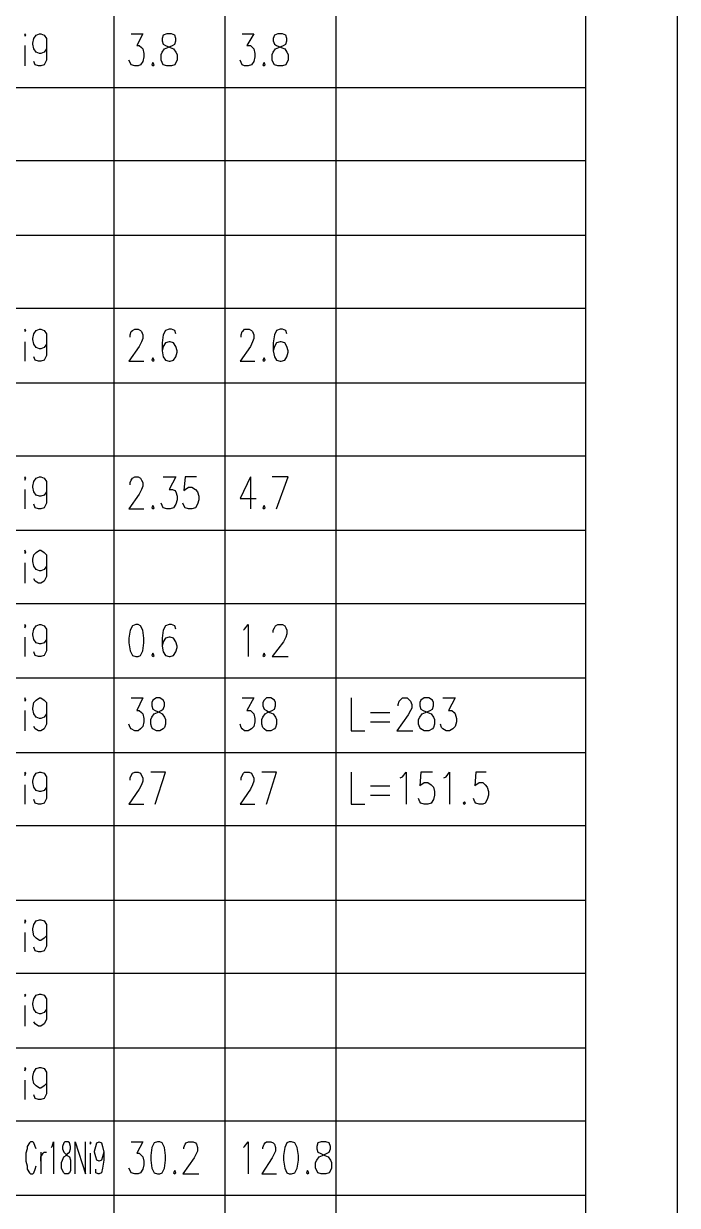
# Model space of a CAD drawing. Extents: x 0.3 to 16.2, y 0.3 to 22.9.
# Drawn here: x 14.347 to 16.25, y 3.805 to 7.247 of the extents above; entities that cross this region are included whole.
import ezdxf

# ---------------------------------------------------------------- set-up
doc = ezdxf.new("R2010")
doc.units = 0
doc.header["$MEASUREMENT"] = 0
doc.linetypes.add('AUSGEZOGEN', pattern=[0])
doc.layers.get('0').update_dxf_attribs({"linetype": 'AUSGEZOGEN'})

msp = doc.modelspace()

# ---------------------------------------------------------------- linework, layer by layer
for points in [[(0.28, 0.2867), (16.25, 0.2867), (16.25, 0.2867), (16.25, 22.8967), (16.25, 22.8967), (0.28, 22.8967), (0.28, 22.8967), (0.28, 0.2867), (0.28, 0.2867)], [(0.95, 0.5533), (15.9833, 0.5533), (15.9833, 0.5533), (15.9833, 22.63), (15.9833, 22.63), (0.95, 22.63), (0.95, 22.63), (0.95, 0.5533), (0.95, 0.5533)], [(14.61, 7.06), (14.61, 7.2767)], [(14.9333, 7.06), (14.9333, 7.2767)], [(15.2567, 7.06), (15.2567, 7.2767)], [(15.9833, 7.06), (15.9833, 7.2767)], [(14.35, 7.2133), (14.35, 7.21), (14.35, 7.21), (14.3533, 7.2133), (14.3533, 7.2133), (14.35, 7.2167), (14.35, 7.2167), (14.35, 7.2133), (14.35, 7.2133)], [(14.4133, 7.1867), (14.4133, 7.1733), (14.4133, 7.1733), (14.4067, 7.1633), (14.4067, 7.1633), (14.3967, 7.16), (14.3967, 7.16), (14.3933, 7.16), (14.3933, 7.16), (14.3833, 7.1633), (14.3833, 7.1633), (14.3767, 7.1733), (14.3767, 7.1733), (14.3733, 7.1867), (14.3733, 7.1867), (14.3733, 7.19), (14.3733, 7.19), (14.3767, 7.2033), (14.3767, 7.2033), (14.3833, 7.2133), (14.3833, 7.2133), (14.3933, 7.2167), (14.3933, 7.2167), (14.3967, 7.2167), (14.3967, 7.2167), (14.4067, 7.2133), (14.4067, 7.2133), (14.4133, 7.2033), (14.4133, 7.2033), (14.4133, 7.14), (14.4133, 7.14), (14.4067, 7.1267), (14.4067, 7.1267), (14.3967, 7.1233), (14.3967, 7.1233), (14.39, 7.1233), (14.39, 7.1233), (14.38, 7.1267), (14.38, 7.1267), (14.3767, 7.1367)], [(14.66, 7.2167), (14.6933, 7.2167), (14.6933, 7.2167), (14.6767, 7.1833), (14.6767, 7.1833), (14.6833, 7.1833), (14.6833, 7.1833), (14.69, 7.1767), (14.69, 7.1767), (14.6933, 7.1733), (14.6933, 7.1733), (14.6967, 7.16), (14.6967, 7.16), (14.6967, 7.15), (14.6967, 7.15), (14.6933, 7.1367), (14.6933, 7.1367), (14.6867, 7.1267), (14.6867, 7.1267), (14.68, 7.1233), (14.68, 7.1233), (14.67, 7.1233), (14.67, 7.1233), (14.66, 7.1267), (14.66, 7.1267), (14.6567, 7.1333), (14.6567, 7.1333), (14.6533, 7.14)], [(14.7633, 7.2167), (14.7533, 7.2133), (14.7533, 7.2133), (14.75, 7.2033), (14.75, 7.2033), (14.75, 7.1967), (14.75, 7.1967), (14.7533, 7.1867), (14.7533, 7.1867), (14.76, 7.1833), (14.76, 7.1833), (14.7733, 7.1767), (14.7733, 7.1767), (14.7833, 7.1733), (14.7833, 7.1733), (14.79, 7.1633), (14.79, 7.1633), (14.7933, 7.1567), (14.7933, 7.1567), (14.7933, 7.14), (14.7933, 7.14), (14.79, 7.1333), (14.79, 7.1333), (14.7867, 7.1267), (14.7867, 7.1267), (14.7767, 7.1233), (14.7767, 7.1233), (14.7633, 7.1233), (14.7633, 7.1233), (14.7533, 7.1267), (14.7533, 7.1267), (14.75, 7.1333), (14.75, 7.1333), (14.7467, 7.14), (14.7467, 7.14), (14.7467, 7.1567), (14.7467, 7.1567), (14.75, 7.1633), (14.75, 7.1633), (14.7567, 7.1733), (14.7567, 7.1733), (14.7667, 7.1767), (14.7667, 7.1767), (14.78, 7.1833), (14.78, 7.1833), (14.7867, 7.1867), (14.7867, 7.1867), (14.79, 7.1967), (14.79, 7.1967), (14.79, 7.2033), (14.79, 7.2033), (14.7867, 7.2133), (14.7867, 7.2133), (14.7767, 7.2167), (14.7767, 7.2167), (14.7633, 7.2167), (14.7633, 7.2167)], [(14.9833, 7.2167), (15.0167, 7.2167), (15.0167, 7.2167), (14.9967, 7.1833), (14.9967, 7.1833), (15.0067, 7.1833), (15.0067, 7.1833), (15.0133, 7.1767), (15.0133, 7.1767), (15.0167, 7.1733), (15.0167, 7.1733), (15.02, 7.16), (15.02, 7.16), (15.02, 7.15), (15.02, 7.15), (15.0167, 7.1367), (15.0167, 7.1367), (15.01, 7.1267), (15.01, 7.1267), (15, 7.1233), (15, 7.1233), (14.99, 7.1233), (14.99, 7.1233), (14.9833, 7.1267), (14.9833, 7.1267), (14.98, 7.1333), (14.98, 7.1333), (14.9767, 7.14)], [(15.0867, 7.2167), (15.0767, 7.2133), (15.0767, 7.2133), (15.0733, 7.2033), (15.0733, 7.2033), (15.0733, 7.1967), (15.0733, 7.1967), (15.0767, 7.1867), (15.0767, 7.1867), (15.0833, 7.1833), (15.0833, 7.1833), (15.0967, 7.1767), (15.0967, 7.1767), (15.1067, 7.1733), (15.1067, 7.1733), (15.1133, 7.1633), (15.1133, 7.1633), (15.1167, 7.1567), (15.1167, 7.1567), (15.1167, 7.14), (15.1167, 7.14), (15.1133, 7.1333), (15.1133, 7.1333), (15.11, 7.1267), (15.11, 7.1267), (15.1, 7.1233), (15.1, 7.1233), (15.0867, 7.1233), (15.0867, 7.1233), (15.0767, 7.1267), (15.0767, 7.1267), (15.0733, 7.1333), (15.0733, 7.1333), (15.07, 7.14), (15.07, 7.14), (15.07, 7.1567), (15.07, 7.1567), (15.0733, 7.1633), (15.0733, 7.1633), (15.08, 7.1733), (15.08, 7.1733), (15.09, 7.1767), (15.09, 7.1767), (15.1033, 7.1833), (15.1033, 7.1833), (15.11, 7.1867), (15.11, 7.1867), (15.1133, 7.1967), (15.1133, 7.1967), (15.1133, 7.2033), (15.1133, 7.2033), (15.11, 7.2133), (15.11, 7.2133), (15.1, 7.2167), (15.1, 7.2167), (15.0867, 7.2167), (15.0867, 7.2167)], [(14.35, 7.1833), (14.35, 7.1233)], [(14.7233, 7.1333), (14.72, 7.1267), (14.72, 7.1267), (14.7233, 7.1233), (14.7233, 7.1233), (14.7267, 7.1267), (14.7267, 7.1267), (14.7233, 7.1333), (14.7233, 7.1333)], [(15.0467, 7.1333), (15.0433, 7.1267), (15.0433, 7.1267), (15.0467, 7.1233), (15.0467, 7.1233), (15.05, 7.1267), (15.05, 7.1267), (15.0467, 7.1333), (15.0467, 7.1333)], [(15.9833, 7.06), (11.1433, 7.06)], [(14.61, 6.8467), (14.61, 7.06)], [(14.9333, 6.8467), (14.9333, 7.06)], [(15.2567, 6.8467), (15.2567, 7.06)], [(15.9833, 6.8467), (15.9833, 7.06)], [(15.9833, 6.8467), (11.1433, 6.8467)], [(14.61, 6.63), (14.61, 6.8467)], [(14.9333, 6.63), (14.9333, 6.8467)], [(15.2567, 6.63), (15.2567, 6.8467)], [(15.9833, 6.63), (15.9833, 6.8467)], [(15.9833, 6.63), (11.1433, 6.63)], [(14.61, 6.4167), (14.61, 6.63)], [(14.9333, 6.4167), (14.9333, 6.63)], [(15.2567, 6.4167), (15.2567, 6.63)], [(15.9833, 6.4167), (15.9833, 6.63)], [(15.9833, 6.4167), (11.1433, 6.4167)], [(14.61, 6.2), (14.61, 6.4167)], [(14.9333, 6.2), (14.9333, 6.4167)], [(15.2567, 6.2), (15.2567, 6.4167)], [(15.9833, 6.2), (15.9833, 6.4167)], [(14.35, 6.3533), (14.35, 6.35), (14.35, 6.35), (14.3533, 6.3533), (14.3533, 6.3533), (14.35, 6.3567), (14.35, 6.3567), (14.35, 6.3533), (14.35, 6.3533)], [(14.4133, 6.3267), (14.4133, 6.3133), (14.4133, 6.3133), (14.4067, 6.3033), (14.4067, 6.3033), (14.3967, 6.3), (14.3967, 6.3), (14.3933, 6.3), (14.3933, 6.3), (14.3833, 6.3033), (14.3833, 6.3033), (14.3767, 6.3133), (14.3767, 6.3133), (14.3733, 6.3267), (14.3733, 6.3267), (14.3733, 6.33), (14.3733, 6.33), (14.3767, 6.3433), (14.3767, 6.3433), (14.3833, 6.3533), (14.3833, 6.3533), (14.3933, 6.3567), (14.3933, 6.3567), (14.3967, 6.3567), (14.3967, 6.3567), (14.4067, 6.3533), (14.4067, 6.3533), (14.4133, 6.3433), (14.4133, 6.3433), (14.4133, 6.28), (14.4133, 6.28), (14.4067, 6.2667), (14.4067, 6.2667), (14.3967, 6.2633), (14.3967, 6.2633), (14.39, 6.2633), (14.39, 6.2633), (14.38, 6.2667), (14.38, 6.2667), (14.3767, 6.2767)], [(14.6567, 6.3333), (14.6567, 6.34), (14.6567, 6.34), (14.66, 6.35), (14.66, 6.35), (14.6633, 6.3533), (14.6633, 6.3533), (14.67, 6.3567), (14.67, 6.3567), (14.68, 6.3567), (14.68, 6.3567), (14.6867, 6.3533), (14.6867, 6.3533), (14.69, 6.35), (14.69, 6.35), (14.6933, 6.34), (14.6933, 6.34), (14.6933, 6.33), (14.6933, 6.33), (14.69, 6.32), (14.69, 6.32), (14.6833, 6.3067), (14.6833, 6.3067), (14.6533, 6.2633), (14.6533, 6.2633), (14.6967, 6.2633)], [(14.79, 6.3433), (14.7867, 6.3533), (14.7867, 6.3533), (14.7767, 6.3567), (14.7767, 6.3567), (14.77, 6.3567), (14.77, 6.3567), (14.76, 6.3533), (14.76, 6.3533), (14.7533, 6.34), (14.7533, 6.34), (14.75, 6.3167), (14.75, 6.3167), (14.75, 6.2933), (14.75, 6.2933), (14.7533, 6.2767), (14.7533, 6.2767), (14.76, 6.2667), (14.76, 6.2667), (14.77, 6.2633), (14.77, 6.2633), (14.7733, 6.2633), (14.7733, 6.2633), (14.7833, 6.2667), (14.7833, 6.2667), (14.79, 6.2767), (14.79, 6.2767), (14.7933, 6.29), (14.7933, 6.29), (14.7933, 6.2933), (14.7933, 6.2933), (14.79, 6.3067), (14.79, 6.3067), (14.7833, 6.3167), (14.7833, 6.3167), (14.7733, 6.32), (14.7733, 6.32), (14.77, 6.32), (14.77, 6.32), (14.76, 6.3167), (14.76, 6.3167), (14.7533, 6.3067), (14.7533, 6.3067), (14.75, 6.2933)], [(14.98, 6.3333), (14.98, 6.34), (14.98, 6.34), (14.9833, 6.35), (14.9833, 6.35), (14.9867, 6.3533), (14.9867, 6.3533), (14.99, 6.3567), (14.99, 6.3567), (15.0033, 6.3567), (15.0033, 6.3567), (15.01, 6.3533), (15.01, 6.3533), (15.0133, 6.35), (15.0133, 6.35), (15.0167, 6.34), (15.0167, 6.34), (15.0167, 6.33), (15.0167, 6.33), (15.0133, 6.32), (15.0133, 6.32), (15.0067, 6.3067), (15.0067, 6.3067), (14.9767, 6.2633), (14.9767, 6.2633), (15.02, 6.2633)], [(15.1133, 6.3433), (15.11, 6.3533), (15.11, 6.3533), (15.1, 6.3567), (15.1, 6.3567), (15.0933, 6.3567), (15.0933, 6.3567), (15.0833, 6.3533), (15.0833, 6.3533), (15.0767, 6.34), (15.0767, 6.34), (15.0733, 6.3167), (15.0733, 6.3167), (15.0733, 6.2933), (15.0733, 6.2933), (15.0767, 6.2767), (15.0767, 6.2767), (15.0833, 6.2667), (15.0833, 6.2667), (15.0933, 6.2633), (15.0933, 6.2633), (15.0967, 6.2633), (15.0967, 6.2633), (15.1067, 6.2667), (15.1067, 6.2667), (15.1133, 6.2767), (15.1133, 6.2767), (15.1167, 6.29), (15.1167, 6.29), (15.1167, 6.2933), (15.1167, 6.2933), (15.1133, 6.3067), (15.1133, 6.3067), (15.1067, 6.3167), (15.1067, 6.3167), (15.0967, 6.32), (15.0967, 6.32), (15.0933, 6.32), (15.0933, 6.32), (15.0833, 6.3167), (15.0833, 6.3167), (15.0767, 6.3067), (15.0767, 6.3067), (15.0733, 6.2933)], [(14.35, 6.32), (14.35, 6.2633)], [(14.7233, 6.2733), (14.72, 6.2667), (14.72, 6.2667), (14.7233, 6.2633), (14.7233, 6.2633), (14.7267, 6.2667), (14.7267, 6.2667), (14.7233, 6.2733), (14.7233, 6.2733)], [(15.0467, 6.2733), (15.0433, 6.2667), (15.0433, 6.2667), (15.0467, 6.2633), (15.0467, 6.2633), (15.05, 6.2667), (15.05, 6.2667), (15.0467, 6.2733), (15.0467, 6.2733)], [(15.9833, 6.2), (11.1433, 6.2)], [(14.61, 5.9867), (14.61, 6.2)], [(14.9333, 5.9867), (14.9333, 6.2)], [(15.2567, 5.9867), (15.2567, 6.2)], [(15.9833, 5.9867), (15.9833, 6.2)], [(15.9833, 5.9867), (11.1433, 5.9867)], [(14.61, 5.77), (14.61, 5.9867)], [(14.9333, 5.77), (14.9333, 5.9867)], [(15.2567, 5.77), (15.2567, 5.9867)], [(15.9833, 5.77), (15.9833, 5.9867)], [(14.35, 5.9233), (14.35, 5.9167), (14.35, 5.9167), (14.3533, 5.9233), (14.3533, 5.9233), (14.35, 5.9267), (14.35, 5.9267), (14.35, 5.9233), (14.35, 5.9233)], [(14.4133, 5.8967), (14.4133, 5.8833), (14.4133, 5.8833), (14.4067, 5.8733), (14.4067, 5.8733), (14.3967, 5.87), (14.3967, 5.87), (14.3933, 5.87), (14.3933, 5.87), (14.3833, 5.8733), (14.3833, 5.8733), (14.3767, 5.8833), (14.3767, 5.8833), (14.3733, 5.8967), (14.3733, 5.8967), (14.3733, 5.9), (14.3733, 5.9), (14.3767, 5.9133), (14.3767, 5.9133), (14.3833, 5.9233), (14.3833, 5.9233), (14.3933, 5.9267), (14.3933, 5.9267), (14.3967, 5.9267), (14.3967, 5.9267), (14.4067, 5.9233), (14.4067, 5.9233), (14.4133, 5.9133), (14.4133, 5.9133), (14.4133, 5.85), (14.4133, 5.85), (14.4067, 5.8367), (14.4067, 5.8367), (14.3967, 5.8333), (14.3967, 5.8333), (14.39, 5.8333), (14.39, 5.8333), (14.38, 5.8367), (14.38, 5.8367), (14.3767, 5.8467)], [(14.6567, 5.9033), (14.6567, 5.91), (14.6567, 5.91), (14.66, 5.9167), (14.66, 5.9167), (14.6633, 5.9233), (14.6633, 5.9233), (14.67, 5.9267), (14.67, 5.9267), (14.68, 5.9267), (14.68, 5.9267), (14.6867, 5.9233), (14.6867, 5.9233), (14.69, 5.9167), (14.69, 5.9167), (14.6933, 5.91), (14.6933, 5.91), (14.6933, 5.9), (14.6933, 5.9), (14.69, 5.89), (14.69, 5.89), (14.6833, 5.8767), (14.6833, 5.8767), (14.6533, 5.8333), (14.6533, 5.8333), (14.6967, 5.8333)], [(14.7533, 5.9267), (14.79, 5.9267), (14.79, 5.9267), (14.77, 5.89), (14.77, 5.89), (14.78, 5.89), (14.78, 5.89), (14.7867, 5.8867), (14.7867, 5.8867), (14.79, 5.8833), (14.79, 5.8833), (14.7933, 5.87), (14.7933, 5.87), (14.7933, 5.86), (14.7933, 5.86), (14.79, 5.8467), (14.79, 5.8467), (14.7833, 5.8367), (14.7833, 5.8367), (14.7733, 5.8333), (14.7733, 5.8333), (14.7633, 5.8333), (14.7633, 5.8333), (14.7533, 5.8367), (14.7533, 5.8367), (14.75, 5.8433), (14.75, 5.8433), (14.7467, 5.85)], [(14.85, 5.9267), (14.8167, 5.9267), (14.8167, 5.9267), (14.8133, 5.8867), (14.8133, 5.8867), (14.8167, 5.89), (14.8167, 5.89), (14.8267, 5.8967), (14.8267, 5.8967), (14.8367, 5.8967), (14.8367, 5.8967), (14.8467, 5.89), (14.8467, 5.89), (14.8533, 5.8833), (14.8533, 5.8833), (14.8567, 5.87), (14.8567, 5.87), (14.8567, 5.86), (14.8567, 5.86), (14.8533, 5.8467), (14.8533, 5.8467), (14.8467, 5.8367), (14.8467, 5.8367), (14.8367, 5.8333), (14.8367, 5.8333), (14.8267, 5.8333), (14.8267, 5.8333), (14.8167, 5.8367), (14.8167, 5.8367), (14.8133, 5.8433), (14.8133, 5.8433), (14.81, 5.85)], [(15.0067, 5.9267), (14.9767, 5.8633), (14.9767, 5.8633), (15.0233, 5.8633)], [(15.0067, 5.9267), (15.0067, 5.8333)], [(15.0833, 5.8333), (15.1167, 5.9267), (15.1167, 5.9267), (15.07, 5.9267)], [(14.35, 5.89), (14.35, 5.8333)], [(14.7233, 5.8433), (14.72, 5.8367), (14.72, 5.8367), (14.7233, 5.8333), (14.7233, 5.8333), (14.7267, 5.8367), (14.7267, 5.8367), (14.7233, 5.8433), (14.7233, 5.8433)], [(15.0467, 5.8433), (15.0433, 5.8367), (15.0433, 5.8367), (15.0467, 5.8333), (15.0467, 5.8333), (15.05, 5.8367), (15.05, 5.8367), (15.0467, 5.8433), (15.0467, 5.8433)], [(15.9833, 5.77), (11.1433, 5.77)], [(14.61, 5.5567), (14.61, 5.77)], [(14.9333, 5.5567), (14.9333, 5.77)], [(15.2567, 5.5567), (15.2567, 5.77)], [(15.9833, 5.5567), (15.9833, 5.77)], [(14.35, 5.7067), (14.35, 5.7033), (14.35, 5.7033), (14.3533, 5.7067), (14.3533, 5.7067), (14.35, 5.7133), (14.35, 5.7133), (14.35, 5.7067), (14.35, 5.7067)], [(14.4133, 5.68), (14.4133, 5.6667), (14.4133, 5.6667), (14.4067, 5.6567), (14.4067, 5.6567), (14.3967, 5.6533), (14.3967, 5.6533), (14.3933, 5.6533), (14.3933, 5.6533), (14.3833, 5.6567), (14.3833, 5.6567), (14.3767, 5.6667), (14.3767, 5.6667), (14.3733, 5.68), (14.3733, 5.68), (14.3733, 5.6867), (14.3733, 5.6867), (14.3767, 5.7), (14.3767, 5.7), (14.3833, 5.7067), (14.3833, 5.7067), (14.3933, 5.7133), (14.3933, 5.7133), (14.3967, 5.7133), (14.3967, 5.7133), (14.4067, 5.7067), (14.4067, 5.7067), (14.4133, 5.7), (14.4133, 5.7), (14.4133, 5.6367), (14.4133, 5.6367), (14.4067, 5.6233), (14.4067, 5.6233), (14.3967, 5.6167), (14.3967, 5.6167), (14.39, 5.6167), (14.39, 5.6167), (14.38, 5.6233), (14.38, 5.6233), (14.3767, 5.63)], [(14.35, 5.6767), (14.35, 5.6167)], [(15.9833, 5.5567), (11.1433, 5.5567)], [(14.61, 5.34), (14.61, 5.5567)], [(14.9333, 5.34), (14.9333, 5.5567)], [(15.2567, 5.34), (15.2567, 5.5567)], [(15.9833, 5.34), (15.9833, 5.5567)], [(14.35, 5.4933), (14.35, 5.4867), (14.35, 5.4867), (14.3533, 5.4933), (14.3533, 5.4933), (14.35, 5.4967), (14.35, 5.4967), (14.35, 5.4933), (14.35, 5.4933)], [(14.4133, 5.4667), (14.4133, 5.4533), (14.4133, 5.4533), (14.4067, 5.4433), (14.4067, 5.4433), (14.3967, 5.44), (14.3967, 5.44), (14.3933, 5.44), (14.3933, 5.44), (14.3833, 5.4433), (14.3833, 5.4433), (14.3767, 5.4533), (14.3767, 5.4533), (14.3733, 5.4667), (14.3733, 5.4667), (14.3733, 5.47), (14.3733, 5.47), (14.3767, 5.4833), (14.3767, 5.4833), (14.3833, 5.4933), (14.3833, 5.4933), (14.3933, 5.4967), (14.3933, 5.4967), (14.3967, 5.4967), (14.3967, 5.4967), (14.4067, 5.4933), (14.4067, 5.4933), (14.4133, 5.4833), (14.4133, 5.4833), (14.4133, 5.42), (14.4133, 5.42), (14.4067, 5.4067), (14.4067, 5.4067), (14.3967, 5.4033), (14.3967, 5.4033), (14.39, 5.4033), (14.39, 5.4033), (14.38, 5.4067), (14.38, 5.4067), (14.3767, 5.4167)], [(14.6733, 5.4967), (14.6633, 5.4933), (14.6633, 5.4933), (14.6567, 5.48), (14.6567, 5.48), (14.6533, 5.4567), (14.6533, 5.4567), (14.6533, 5.4433), (14.6533, 5.4433), (14.6567, 5.42), (14.6567, 5.42), (14.6633, 5.4067), (14.6633, 5.4067), (14.6733, 5.4033), (14.6733, 5.4033), (14.68, 5.4033), (14.68, 5.4033), (14.6867, 5.4067), (14.6867, 5.4067), (14.6933, 5.42), (14.6933, 5.42), (14.6967, 5.4433), (14.6967, 5.4433), (14.6967, 5.4567), (14.6967, 5.4567), (14.6933, 5.48), (14.6933, 5.48), (14.6867, 5.4933), (14.6867, 5.4933), (14.68, 5.4967), (14.68, 5.4967), (14.6733, 5.4967), (14.6733, 5.4967)], [(14.79, 5.4833), (14.7867, 5.4933), (14.7867, 5.4933), (14.7767, 5.4967), (14.7767, 5.4967), (14.77, 5.4967), (14.77, 5.4967), (14.76, 5.4933), (14.76, 5.4933), (14.7533, 5.48), (14.7533, 5.48), (14.75, 5.4567), (14.75, 5.4567), (14.75, 5.4333), (14.75, 5.4333), (14.7533, 5.4167), (14.7533, 5.4167), (14.76, 5.4067), (14.76, 5.4067), (14.77, 5.4033), (14.77, 5.4033), (14.7733, 5.4033), (14.7733, 5.4033), (14.7833, 5.4067), (14.7833, 5.4067), (14.79, 5.4167), (14.79, 5.4167), (14.7933, 5.43), (14.7933, 5.43), (14.7933, 5.4333), (14.7933, 5.4333), (14.79, 5.4467), (14.79, 5.4467), (14.7833, 5.4567), (14.7833, 5.4567), (14.7733, 5.46), (14.7733, 5.46), (14.77, 5.46), (14.77, 5.46), (14.76, 5.4567), (14.76, 5.4567), (14.7533, 5.4467), (14.7533, 5.4467), (14.75, 5.4333)], [(14.9867, 5.48), (14.99, 5.4833), (14.99, 5.4833), (15, 5.4967), (15, 5.4967), (15, 5.4033)], [(15.0733, 5.4733), (15.0733, 5.48), (15.0733, 5.48), (15.0767, 5.4867), (15.0767, 5.4867), (15.08, 5.4933), (15.08, 5.4933), (15.0867, 5.4967), (15.0867, 5.4967), (15.1, 5.4967), (15.1, 5.4967), (15.1067, 5.4933), (15.1067, 5.4933), (15.11, 5.4867), (15.11, 5.4867), (15.1133, 5.48), (15.1133, 5.48), (15.1133, 5.47), (15.1133, 5.47), (15.11, 5.46), (15.11, 5.46), (15.1033, 5.4467), (15.1033, 5.4467), (15.07, 5.4033), (15.07, 5.4033), (15.1167, 5.4033)], [(14.35, 5.46), (14.35, 5.4033)], [(14.7233, 5.4133), (14.72, 5.4067), (14.72, 5.4067), (14.7233, 5.4033), (14.7233, 5.4033), (14.7267, 5.4067), (14.7267, 5.4067), (14.7233, 5.4133), (14.7233, 5.4133)], [(15.0467, 5.4133), (15.0433, 5.4067), (15.0433, 5.4067), (15.0467, 5.4033), (15.0467, 5.4033), (15.05, 5.4067), (15.05, 5.4067), (15.0467, 5.4133), (15.0467, 5.4133)], [(15.9833, 5.34), (11.1433, 5.34)], [(14.61, 5.1233), (14.61, 5.34)], [(14.9333, 5.1233), (14.9333, 5.34)], [(15.2567, 5.1233), (15.2567, 5.34)], [(15.9833, 5.1233), (15.9833, 5.34)], [(14.35, 5.2767), (14.35, 5.2733), (14.35, 5.2733), (14.3533, 5.2767), (14.3533, 5.2767), (14.35, 5.2833), (14.35, 5.2833), (14.35, 5.2767), (14.35, 5.2767)], [(14.4133, 5.25), (14.4133, 5.2367), (14.4133, 5.2367), (14.4067, 5.2267), (14.4067, 5.2267), (14.3967, 5.2233), (14.3967, 5.2233), (14.3933, 5.2233), (14.3933, 5.2233), (14.3833, 5.2267), (14.3833, 5.2267), (14.3767, 5.2367), (14.3767, 5.2367), (14.3733, 5.25), (14.3733, 5.25), (14.3733, 5.2533), (14.3733, 5.2533), (14.3767, 5.27), (14.3767, 5.27), (14.3833, 5.2767), (14.3833, 5.2767), (14.3933, 5.2833), (14.3933, 5.2833), (14.3967, 5.2833), (14.3967, 5.2833), (14.4067, 5.2767), (14.4067, 5.2767), (14.4133, 5.27), (14.4133, 5.27), (14.4133, 5.2067), (14.4133, 5.2067), (14.4067, 5.1933), (14.4067, 5.1933), (14.3967, 5.1867), (14.3967, 5.1867), (14.39, 5.1867), (14.39, 5.1867), (14.38, 5.1933), (14.38, 5.1933), (14.3767, 5.2)], [(14.66, 5.2833), (14.6933, 5.2833), (14.6933, 5.2833), (14.6767, 5.2467), (14.6767, 5.2467), (14.6833, 5.2467), (14.6833, 5.2467), (14.69, 5.24), (14.69, 5.24), (14.6933, 5.2367), (14.6933, 5.2367), (14.6967, 5.2233), (14.6967, 5.2233), (14.6967, 5.2133), (14.6967, 5.2133), (14.6933, 5.2), (14.6933, 5.2), (14.6867, 5.1933), (14.6867, 5.1933), (14.68, 5.1867), (14.68, 5.1867), (14.67, 5.1867), (14.67, 5.1867), (14.66, 5.1933), (14.66, 5.1933), (14.6567, 5.1967), (14.6567, 5.1967), (14.6533, 5.2067)], [(14.7333, 5.2833), (14.7233, 5.2767), (14.7233, 5.2767), (14.72, 5.27), (14.72, 5.27), (14.72, 5.26), (14.72, 5.26), (14.7233, 5.25), (14.7233, 5.25), (14.73, 5.2467), (14.73, 5.2467), (14.7433, 5.24), (14.7433, 5.24), (14.75, 5.2367), (14.75, 5.2367), (14.7567, 5.2267), (14.7567, 5.2267), (14.76, 5.22), (14.76, 5.22), (14.76, 5.2067), (14.76, 5.2067), (14.7567, 5.1967), (14.7567, 5.1967), (14.7533, 5.1933), (14.7533, 5.1933), (14.7433, 5.1867), (14.7433, 5.1867), (14.7333, 5.1867), (14.7333, 5.1867), (14.7233, 5.1933), (14.7233, 5.1933), (14.72, 5.1967), (14.72, 5.1967), (14.7167, 5.2067), (14.7167, 5.2067), (14.7167, 5.22), (14.7167, 5.22), (14.72, 5.2267), (14.72, 5.2267), (14.7267, 5.2367), (14.7267, 5.2367), (14.7367, 5.24), (14.7367, 5.24), (14.7467, 5.2467), (14.7467, 5.2467), (14.7533, 5.25), (14.7533, 5.25), (14.7567, 5.26), (14.7567, 5.26), (14.7567, 5.27), (14.7567, 5.27), (14.7533, 5.2767), (14.7533, 5.2767), (14.7433, 5.2833), (14.7433, 5.2833), (14.7333, 5.2833), (14.7333, 5.2833)], [(14.9833, 5.2833), (15.0167, 5.2833), (15.0167, 5.2833), (14.9967, 5.2467), (14.9967, 5.2467), (15.0067, 5.2467), (15.0067, 5.2467), (15.0133, 5.24), (15.0133, 5.24), (15.0167, 5.2367), (15.0167, 5.2367), (15.02, 5.2233), (15.02, 5.2233), (15.02, 5.2133), (15.02, 5.2133), (15.0167, 5.2), (15.0167, 5.2), (15.01, 5.1933), (15.01, 5.1933), (15, 5.1867), (15, 5.1867), (14.99, 5.1867), (14.99, 5.1867), (14.9833, 5.1933), (14.9833, 5.1933), (14.98, 5.1967), (14.98, 5.1967), (14.9767, 5.2067)], [(15.0533, 5.2833), (15.0467, 5.2767), (15.0467, 5.2767), (15.0433, 5.27), (15.0433, 5.27), (15.0433, 5.26), (15.0433, 5.26), (15.0467, 5.25), (15.0467, 5.25), (15.0533, 5.2467), (15.0533, 5.2467), (15.0633, 5.24), (15.0633, 5.24), (15.0733, 5.2367), (15.0733, 5.2367), (15.08, 5.2267), (15.08, 5.2267), (15.0833, 5.22), (15.0833, 5.22), (15.0833, 5.2067), (15.0833, 5.2067), (15.08, 5.1967), (15.08, 5.1967), (15.0767, 5.1933), (15.0767, 5.1933), (15.0667, 5.1867), (15.0667, 5.1867), (15.0533, 5.1867), (15.0533, 5.1867), (15.0467, 5.1933), (15.0467, 5.1933), (15.0433, 5.1967), (15.0433, 5.1967), (15.04, 5.2067), (15.04, 5.2067), (15.04, 5.22), (15.04, 5.22), (15.0433, 5.2267), (15.0433, 5.2267), (15.05, 5.2367), (15.05, 5.2367), (15.0567, 5.24), (15.0567, 5.24), (15.07, 5.2467), (15.07, 5.2467), (15.0767, 5.25), (15.0767, 5.25), (15.08, 5.26), (15.08, 5.26), (15.08, 5.27), (15.08, 5.27), (15.0767, 5.2767), (15.0767, 5.2767), (15.0667, 5.2833), (15.0667, 5.2833), (15.0533, 5.2833), (15.0533, 5.2833)], [(15.3, 5.2833), (15.3, 5.1867), (15.3, 5.1867), (15.34, 5.1867)], [(15.4367, 5.26), (15.4367, 5.2633), (15.4367, 5.2633), (15.44, 5.2733), (15.44, 5.2733), (15.4433, 5.2767), (15.4433, 5.2767), (15.45, 5.2833), (15.45, 5.2833), (15.4633, 5.2833), (15.4633, 5.2833), (15.47, 5.2767), (15.47, 5.2767), (15.4733, 5.2733), (15.4733, 5.2733), (15.4767, 5.2633), (15.4767, 5.2633), (15.4767, 5.2533), (15.4767, 5.2533), (15.4733, 5.2467), (15.4733, 5.2467), (15.4667, 5.2333), (15.4667, 5.2333), (15.4333, 5.1867), (15.4333, 5.1867), (15.48, 5.1867)], [(15.5133, 5.2833), (15.5033, 5.2767), (15.5033, 5.2767), (15.5, 5.27), (15.5, 5.27), (15.5, 5.26), (15.5, 5.26), (15.5033, 5.25), (15.5033, 5.25), (15.51, 5.2467), (15.51, 5.2467), (15.5233, 5.24), (15.5233, 5.24), (15.5333, 5.2367), (15.5333, 5.2367), (15.54, 5.2267), (15.54, 5.2267), (15.5433, 5.22), (15.5433, 5.22), (15.5433, 5.2067), (15.5433, 5.2067), (15.54, 5.1967), (15.54, 5.1967), (15.5367, 5.1933), (15.5367, 5.1933), (15.5267, 5.1867), (15.5267, 5.1867), (15.5133, 5.1867), (15.5133, 5.1867), (15.5033, 5.1933), (15.5033, 5.1933), (15.5, 5.1967), (15.5, 5.1967), (15.4967, 5.2067), (15.4967, 5.2067), (15.4967, 5.22), (15.4967, 5.22), (15.5, 5.2267), (15.5, 5.2267), (15.5067, 5.2367), (15.5067, 5.2367), (15.5167, 5.24), (15.5167, 5.24), (15.53, 5.2467), (15.53, 5.2467), (15.5367, 5.25), (15.5367, 5.25), (15.54, 5.26), (15.54, 5.26), (15.54, 5.27), (15.54, 5.27), (15.5367, 5.2767), (15.5367, 5.2767), (15.5267, 5.2833), (15.5267, 5.2833), (15.5133, 5.2833), (15.5133, 5.2833)], [(15.5667, 5.2833), (15.6033, 5.2833), (15.6033, 5.2833), (15.5833, 5.2467), (15.5833, 5.2467), (15.5933, 5.2467), (15.5933, 5.2467), (15.6, 5.24), (15.6, 5.24), (15.6033, 5.2367), (15.6033, 5.2367), (15.6067, 5.2233), (15.6067, 5.2233), (15.6067, 5.2133), (15.6067, 5.2133), (15.6033, 5.2), (15.6033, 5.2), (15.5967, 5.1933), (15.5967, 5.1933), (15.5867, 5.1867), (15.5867, 5.1867), (15.5767, 5.1867), (15.5767, 5.1867), (15.5667, 5.1933), (15.5667, 5.1933), (15.5633, 5.1967), (15.5633, 5.1967), (15.56, 5.2067)], [(14.35, 5.2467), (14.35, 5.1867)], [(15.3567, 5.24), (15.4133, 5.24)], [(15.3567, 5.2133), (15.4133, 5.2133)], [(15.9833, 5.1233), (11.1433, 5.1233)], [(14.61, 4.91), (14.61, 5.1233)], [(14.9333, 4.91), (14.9333, 5.1233)], [(15.2567, 4.91), (15.2567, 5.1233)], [(15.9833, 4.91), (15.9833, 5.1233)], [(14.35, 5.0633), (14.35, 5.0567), (14.35, 5.0567), (14.3533, 5.0633), (14.3533, 5.0633), (14.35, 5.0667), (14.35, 5.0667), (14.35, 5.0633), (14.35, 5.0633)], [(14.4133, 5.0367), (14.4133, 5.0233), (14.4133, 5.0233), (14.4067, 5.0133), (14.4067, 5.0133), (14.3967, 5.01), (14.3967, 5.01), (14.3933, 5.01), (14.3933, 5.01), (14.3833, 5.0133), (14.3833, 5.0133), (14.3767, 5.0233), (14.3767, 5.0233), (14.3733, 5.0367), (14.3733, 5.0367), (14.3733, 5.04), (14.3733, 5.04), (14.3767, 5.0533), (14.3767, 5.0533), (14.3833, 5.0633), (14.3833, 5.0633), (14.3933, 5.0667), (14.3933, 5.0667), (14.3967, 5.0667), (14.3967, 5.0667), (14.4067, 5.0633), (14.4067, 5.0633), (14.4133, 5.0533), (14.4133, 5.0533), (14.4133, 4.99), (14.4133, 4.99), (14.4067, 4.9767), (14.4067, 4.9767), (14.3967, 4.9733), (14.3967, 4.9733), (14.39, 4.9733), (14.39, 4.9733), (14.38, 4.9767), (14.38, 4.9767), (14.3767, 4.9867)], [(14.6567, 5.0433), (14.6567, 5.05), (14.6567, 5.05), (14.66, 5.0567), (14.66, 5.0567), (14.6633, 5.0633), (14.6633, 5.0633), (14.67, 5.0667), (14.67, 5.0667), (14.68, 5.0667), (14.68, 5.0667), (14.6867, 5.0633), (14.6867, 5.0633), (14.69, 5.0567), (14.69, 5.0567), (14.6933, 5.05), (14.6933, 5.05), (14.6933, 5.04), (14.6933, 5.04), (14.69, 5.03), (14.69, 5.03), (14.6833, 5.0167), (14.6833, 5.0167), (14.6533, 4.9733), (14.6533, 4.9733), (14.6967, 4.9733)], [(14.73, 4.9733), (14.76, 5.0667), (14.76, 5.0667), (14.7167, 5.0667)], [(14.98, 5.0433), (14.98, 5.05), (14.98, 5.05), (14.9833, 5.0567), (14.9833, 5.0567), (14.9867, 5.0633), (14.9867, 5.0633), (14.99, 5.0667), (14.99, 5.0667), (15.0033, 5.0667), (15.0033, 5.0667), (15.01, 5.0633), (15.01, 5.0633), (15.0133, 5.0567), (15.0133, 5.0567), (15.0167, 5.05), (15.0167, 5.05), (15.0167, 5.04), (15.0167, 5.04), (15.0133, 5.03), (15.0133, 5.03), (15.0067, 5.0167), (15.0067, 5.0167), (14.9767, 4.9733), (14.9767, 4.9733), (15.02, 4.9733)], [(15.0533, 4.9733), (15.0833, 5.0667), (15.0833, 5.0667), (15.04, 5.0667)], [(15.3, 5.0667), (15.3, 4.9733), (15.3, 4.9733), (15.34, 4.9733)], [(15.4433, 5.05), (15.45, 5.0533), (15.45, 5.0533), (15.46, 5.0667), (15.46, 5.0667), (15.46, 4.9733)], [(15.5367, 5.0667), (15.5033, 5.0667), (15.5033, 5.0667), (15.5, 5.0267), (15.5, 5.0267), (15.5033, 5.03), (15.5033, 5.03), (15.5133, 5.0367), (15.5133, 5.0367), (15.5233, 5.0367), (15.5233, 5.0367), (15.5333, 5.03), (15.5333, 5.03), (15.54, 5.0233), (15.54, 5.0233), (15.5433, 5.01), (15.5433, 5.01), (15.5433, 5), (15.5433, 5), (15.54, 4.9867), (15.54, 4.9867), (15.5333, 4.9767), (15.5333, 4.9767), (15.5233, 4.9733), (15.5233, 4.9733), (15.5133, 4.9733), (15.5133, 4.9733), (15.5033, 4.9767), (15.5033, 4.9767), (15.5, 4.98), (15.5, 4.98), (15.4967, 4.99)], [(15.57, 5.05), (15.5767, 5.0533), (15.5767, 5.0533), (15.5867, 5.0667), (15.5867, 5.0667), (15.5867, 4.9733)], [(15.6933, 5.0667), (15.6633, 5.0667), (15.6633, 5.0667), (15.66, 5.0267), (15.66, 5.0267), (15.6633, 5.03), (15.6633, 5.03), (15.6733, 5.0367), (15.6733, 5.0367), (15.6833, 5.0367), (15.6833, 5.0367), (15.69, 5.03), (15.69, 5.03), (15.6967, 5.0233), (15.6967, 5.0233), (15.7, 5.01), (15.7, 5.01), (15.7, 5), (15.7, 5), (15.6967, 4.9867), (15.6967, 4.9867), (15.69, 4.9767), (15.69, 4.9767), (15.6833, 4.9733), (15.6833, 4.9733), (15.6733, 4.9733), (15.6733, 4.9733), (15.6633, 4.9767), (15.6633, 4.9767), (15.66, 4.98), (15.66, 4.98), (15.6567, 4.99)], [(14.35, 5.03), (14.35, 4.9733)], [(15.3567, 5.0267), (15.4133, 5.0267)], [(15.3567, 5), (15.4133, 5)], [(15.63, 4.98), (15.6267, 4.9767), (15.6267, 4.9767), (15.63, 4.9733), (15.63, 4.9733), (15.6333, 4.9767), (15.6333, 4.9767), (15.63, 4.98), (15.63, 4.98)], [(15.9833, 4.91), (11.1433, 4.91)], [(14.61, 4.6933), (14.61, 4.91)], [(14.9333, 4.6933), (14.9333, 4.91)], [(15.2567, 4.6933), (15.2567, 4.91)], [(15.9833, 4.6933), (15.9833, 4.91)], [(15.9833, 4.6933), (11.1433, 4.6933)], [(14.61, 4.48), (14.61, 4.6933)], [(14.9333, 4.48), (14.9333, 4.6933)], [(15.2567, 4.48), (15.2567, 4.6933)], [(15.9833, 4.48), (15.9833, 4.6933)], [(14.35, 4.6333), (14.35, 4.6267), (14.35, 4.6267), (14.3533, 4.6333), (14.3533, 4.6333), (14.35, 4.6367), (14.35, 4.6367), (14.35, 4.6333), (14.35, 4.6333)], [(14.4133, 4.6067), (14.4133, 4.59), (14.4133, 4.59), (14.4067, 4.5833), (14.4067, 4.5833), (14.3967, 4.5767), (14.3967, 4.5767), (14.3933, 4.5767), (14.3933, 4.5767), (14.3833, 4.5833), (14.3833, 4.5833), (14.3767, 4.59), (14.3767, 4.59), (14.3733, 4.6067), (14.3733, 4.6067), (14.3733, 4.61), (14.3733, 4.61), (14.3767, 4.6233), (14.3767, 4.6233), (14.3833, 4.6333), (14.3833, 4.6333), (14.3933, 4.6367), (14.3933, 4.6367), (14.3967, 4.6367), (14.3967, 4.6367), (14.4067, 4.6333), (14.4067, 4.6333), (14.4133, 4.6233), (14.4133, 4.6233), (14.4133, 4.56), (14.4133, 4.56), (14.4067, 4.5467), (14.4067, 4.5467), (14.3967, 4.5433), (14.3967, 4.5433), (14.39, 4.5433), (14.39, 4.5433), (14.38, 4.5467), (14.38, 4.5467), (14.3767, 4.5567)], [(14.35, 4.6), (14.35, 4.5433)], [(15.9833, 4.48), (11.1433, 4.48)], [(14.61, 4.2633), (14.61, 4.48)], [(14.9333, 4.2633), (14.9333, 4.48)], [(15.2567, 4.2633), (15.2567, 4.48)], [(15.9833, 4.2633), (15.9833, 4.48)], [(14.35, 4.4167), (14.35, 4.4133), (14.35, 4.4133), (14.3533, 4.4167), (14.3533, 4.4167), (14.35, 4.42), (14.35, 4.42), (14.35, 4.4167), (14.35, 4.4167)], [(14.4133, 4.39), (14.4133, 4.3767), (14.4133, 4.3767), (14.4067, 4.3667), (14.4067, 4.3667), (14.3967, 4.3633), (14.3967, 4.3633), (14.3933, 4.3633), (14.3933, 4.3633), (14.3833, 4.3667), (14.3833, 4.3667), (14.3767, 4.3767), (14.3767, 4.3767), (14.3733, 4.39), (14.3733, 4.39), (14.3733, 4.3933), (14.3733, 4.3933), (14.3767, 4.4067), (14.3767, 4.4067), (14.3833, 4.4167), (14.3833, 4.4167), (14.3933, 4.42), (14.3933, 4.42), (14.3967, 4.42), (14.3967, 4.42), (14.4067, 4.4167), (14.4067, 4.4167), (14.4133, 4.4067), (14.4133, 4.4067), (14.4133, 4.3467), (14.4133, 4.3467), (14.4067, 4.3333), (14.4067, 4.3333), (14.3967, 4.3267), (14.3967, 4.3267), (14.39, 4.3267), (14.39, 4.3267), (14.38, 4.3333), (14.38, 4.3333), (14.3767, 4.34)], [(14.35, 4.3867), (14.35, 4.3267)], [(15.9833, 4.2633), (11.1433, 4.2633)], [(14.61, 4.05), (14.61, 4.2633)], [(14.9333, 4.05), (14.9333, 4.2633)], [(15.2567, 4.05), (15.2567, 4.2633)], [(15.9833, 4.05), (15.9833, 4.2633)], [(14.35, 4.2033), (14.35, 4.1967), (14.35, 4.1967), (14.3533, 4.2033), (14.3533, 4.2033), (14.35, 4.2067), (14.35, 4.2067), (14.35, 4.2033), (14.35, 4.2033)], [(14.4133, 4.1733), (14.4133, 4.16), (14.4133, 4.16), (14.4067, 4.1533), (14.4067, 4.1533), (14.3967, 4.1467), (14.3967, 4.1467), (14.3933, 4.1467), (14.3933, 4.1467), (14.3833, 4.1533), (14.3833, 4.1533), (14.3767, 4.16), (14.3767, 4.16), (14.3733, 4.1733), (14.3733, 4.1733), (14.3733, 4.18), (14.3733, 4.18), (14.3767, 4.1933), (14.3767, 4.1933), (14.3833, 4.2033), (14.3833, 4.2033), (14.3933, 4.2067), (14.3933, 4.2067), (14.3967, 4.2067), (14.3967, 4.2067), (14.4067, 4.2033), (14.4067, 4.2033), (14.4133, 4.1933), (14.4133, 4.1933), (14.4133, 4.13), (14.4133, 4.13), (14.4067, 4.1167), (14.4067, 4.1167), (14.3967, 4.1133), (14.3967, 4.1133), (14.39, 4.1133), (14.39, 4.1133), (14.38, 4.1167), (14.38, 4.1167), (14.3767, 4.1267)], [(14.35, 4.17), (14.35, 4.1133)], [(15.9833, 4.05), (11.1433, 4.05)], [(14.61, 3.8333), (14.61, 4.05)], [(14.9333, 3.8333), (14.9333, 4.05)], [(15.2567, 3.8333), (15.2567, 4.05)], [(15.9833, 3.8333), (15.9833, 4.05)], [(14.3833, 3.97), (14.38, 3.9767), (14.38, 3.9767), (14.3767, 3.9867), (14.3767, 3.9867), (14.3733, 3.99), (14.3733, 3.99), (14.3667, 3.99), (14.3667, 3.99), (14.3633, 3.9867), (14.3633, 3.9867), (14.3567, 3.9767), (14.3567, 3.9767), (14.3567, 3.97), (14.3567, 3.97), (14.3533, 3.9567), (14.3533, 3.9567), (14.3533, 3.9333), (14.3533, 3.9333), (14.3567, 3.92), (14.3567, 3.92), (14.3567, 3.91), (14.3567, 3.91), (14.3633, 3.9), (14.3633, 3.9), (14.3667, 3.8967), (14.3667, 3.8967), (14.3733, 3.8967), (14.3733, 3.8967), (14.3767, 3.9), (14.3767, 3.9), (14.38, 3.91), (14.38, 3.91), (14.3833, 3.92)], [(14.3967, 3.96), (14.3967, 3.8967)], [(14.3967, 3.9333), (14.3967, 3.9467), (14.3967, 3.9467), (14.4033, 3.9567), (14.4033, 3.9567), (14.4067, 3.96), (14.4067, 3.96), (14.4133, 3.96)], [(14.4267, 3.9733), (14.43, 3.9767), (14.43, 3.9767), (14.4333, 3.99), (14.4333, 3.99), (14.4333, 3.8967)], [(14.4667, 3.99), (14.4633, 3.9867), (14.4633, 3.9867), (14.46, 3.9767), (14.46, 3.9767), (14.46, 3.97), (14.46, 3.97), (14.4633, 3.96), (14.4633, 3.96), (14.4667, 3.9567), (14.4667, 3.9567), (14.4733, 3.95), (14.4733, 3.95), (14.48, 3.9467), (14.48, 3.9467), (14.4833, 3.9367), (14.4833, 3.9367), (14.4833, 3.9067), (14.4833, 3.9067), (14.48, 3.9), (14.48, 3.9), (14.4767, 3.8967), (14.4767, 3.8967), (14.4667, 3.8967), (14.4667, 3.8967), (14.4633, 3.9), (14.4633, 3.9), (14.46, 3.9067), (14.46, 3.9067), (14.4567, 3.9133), (14.4567, 3.9133), (14.4567, 3.93), (14.4567, 3.93), (14.46, 3.9367), (14.46, 3.9367), (14.4633, 3.9467), (14.4633, 3.9467), (14.47, 3.95), (14.47, 3.95), (14.4767, 3.9567), (14.4767, 3.9567), (14.48, 3.96), (14.48, 3.96), (14.4833, 3.97), (14.4833, 3.97), (14.4833, 3.9767), (14.4833, 3.9767), (14.48, 3.9867), (14.48, 3.9867), (14.4767, 3.99), (14.4767, 3.99), (14.4667, 3.99), (14.4667, 3.99)], [(14.4967, 3.8967), (14.4967, 3.99), (14.4967, 3.99), (14.5267, 3.8967), (14.5267, 3.8967), (14.5267, 3.99)], [(14.54, 3.9867), (14.54, 3.9833), (14.54, 3.9833), (14.5433, 3.9867), (14.5433, 3.9867), (14.54, 3.99), (14.54, 3.99), (14.54, 3.9867), (14.54, 3.9867)], [(14.58, 3.96), (14.5767, 3.9467), (14.5767, 3.9467), (14.5733, 3.9367), (14.5733, 3.9367), (14.5667, 3.9333), (14.5667, 3.9333), (14.56, 3.9367), (14.56, 3.9367), (14.5567, 3.9467), (14.5567, 3.9467), (14.5533, 3.96), (14.5533, 3.96), (14.5533, 3.9633), (14.5533, 3.9633), (14.5567, 3.9767), (14.5567, 3.9767), (14.56, 3.9867), (14.56, 3.9867), (14.5667, 3.99), (14.5667, 3.99), (14.5733, 3.9867), (14.5733, 3.9867), (14.5767, 3.9767), (14.5767, 3.9767), (14.58, 3.96), (14.58, 3.96), (14.58, 3.9367), (14.58, 3.9367), (14.5767, 3.9133), (14.5767, 3.9133), (14.5733, 3.9), (14.5733, 3.9), (14.5667, 3.8967), (14.5667, 3.8967), (14.5633, 3.8967), (14.5633, 3.8967), (14.5567, 3.9), (14.5567, 3.9), (14.5567, 3.91)], [(14.66, 3.99), (14.6933, 3.99), (14.6933, 3.99), (14.6767, 3.9567), (14.6767, 3.9567), (14.6833, 3.9567), (14.6833, 3.9567), (14.69, 3.95), (14.69, 3.95), (14.6933, 3.9467), (14.6933, 3.9467), (14.6967, 3.9333), (14.6967, 3.9333), (14.6967, 3.9233), (14.6967, 3.9233), (14.6933, 3.91), (14.6933, 3.91), (14.6867, 3.9), (14.6867, 3.9), (14.68, 3.8967), (14.68, 3.8967), (14.67, 3.8967), (14.67, 3.8967), (14.66, 3.9), (14.66, 3.9), (14.6567, 3.9067), (14.6567, 3.9067), (14.6533, 3.9133)], [(14.7367, 3.99), (14.7267, 3.9867), (14.7267, 3.9867), (14.72, 3.9733), (14.72, 3.9733), (14.7167, 3.95), (14.7167, 3.95), (14.7167, 3.9367), (14.7167, 3.9367), (14.72, 3.9133), (14.72, 3.9133), (14.7267, 3.9), (14.7267, 3.9), (14.7367, 3.8967), (14.7367, 3.8967), (14.7433, 3.8967), (14.7433, 3.8967), (14.75, 3.9), (14.75, 3.9), (14.7567, 3.9133), (14.7567, 3.9133), (14.76, 3.9367), (14.76, 3.9367), (14.76, 3.95), (14.76, 3.95), (14.7567, 3.9733), (14.7567, 3.9733), (14.75, 3.9867), (14.75, 3.9867), (14.7433, 3.99), (14.7433, 3.99), (14.7367, 3.99), (14.7367, 3.99)], [(14.8133, 3.97), (14.8133, 3.9733), (14.8133, 3.9733), (14.8167, 3.9833), (14.8167, 3.9833), (14.82, 3.9867), (14.82, 3.9867), (14.8267, 3.99), (14.8267, 3.99), (14.84, 3.99), (14.84, 3.99), (14.8467, 3.9867), (14.8467, 3.9867), (14.85, 3.9833), (14.85, 3.9833), (14.8533, 3.9733), (14.8533, 3.9733), (14.8533, 3.9633), (14.8533, 3.9633), (14.85, 3.9567), (14.85, 3.9567), (14.8433, 3.9433), (14.8433, 3.9433), (14.81, 3.8967), (14.81, 3.8967), (14.8567, 3.8967)], [(14.9867, 3.9733), (14.99, 3.9767), (14.99, 3.9767), (15, 3.99), (15, 3.99), (15, 3.8967)], [(15.0433, 3.97), (15.0433, 3.9733), (15.0433, 3.9733), (15.0467, 3.9833), (15.0467, 3.9833), (15.05, 3.9867), (15.05, 3.9867), (15.0533, 3.99), (15.0533, 3.99), (15.0667, 3.99), (15.0667, 3.99), (15.0733, 3.9867), (15.0733, 3.9867), (15.0767, 3.9833), (15.0767, 3.9833), (15.08, 3.9733), (15.08, 3.9733), (15.08, 3.9633), (15.08, 3.9633), (15.0767, 3.9567), (15.0767, 3.9567), (15.07, 3.9433), (15.07, 3.9433), (15.04, 3.8967), (15.04, 3.8967), (15.0833, 3.8967)], [(15.12, 3.99), (15.1133, 3.9867), (15.1133, 3.9867), (15.1067, 3.9733), (15.1067, 3.9733), (15.1033, 3.95), (15.1033, 3.95), (15.1033, 3.9367), (15.1033, 3.9367), (15.1067, 3.9133), (15.1067, 3.9133), (15.1133, 3.9), (15.1133, 3.9), (15.12, 3.8967), (15.12, 3.8967), (15.1267, 3.8967), (15.1267, 3.8967), (15.1367, 3.9), (15.1367, 3.9), (15.1433, 3.9133), (15.1433, 3.9133), (15.1467, 3.9367), (15.1467, 3.9367), (15.1467, 3.95), (15.1467, 3.95), (15.1433, 3.9733), (15.1433, 3.9733), (15.1367, 3.9867), (15.1367, 3.9867), (15.1267, 3.99), (15.1267, 3.99), (15.12, 3.99), (15.12, 3.99)], [(15.2133, 3.99), (15.2033, 3.9867), (15.2033, 3.9867), (15.2, 3.9767), (15.2, 3.9767), (15.2, 3.97), (15.2, 3.97), (15.2033, 3.96), (15.2033, 3.96), (15.21, 3.9567), (15.21, 3.9567), (15.2233, 3.95), (15.2233, 3.95), (15.2333, 3.9467), (15.2333, 3.9467), (15.24, 3.9367), (15.24, 3.9367), (15.2433, 3.93), (15.2433, 3.93), (15.2433, 3.9133), (15.2433, 3.9133), (15.24, 3.9067), (15.24, 3.9067), (15.2367, 3.9), (15.2367, 3.9), (15.2267, 3.8967), (15.2267, 3.8967), (15.2133, 3.8967), (15.2133, 3.8967), (15.2033, 3.9), (15.2033, 3.9), (15.2, 3.9067), (15.2, 3.9067), (15.1967, 3.9133), (15.1967, 3.9133), (15.1967, 3.93), (15.1967, 3.93), (15.2, 3.9367), (15.2, 3.9367), (15.2067, 3.9467), (15.2067, 3.9467), (15.2167, 3.95), (15.2167, 3.95), (15.23, 3.9567), (15.23, 3.9567), (15.2367, 3.96), (15.2367, 3.96), (15.24, 3.97), (15.24, 3.97), (15.24, 3.9767), (15.24, 3.9767), (15.2367, 3.9867), (15.2367, 3.9867), (15.2267, 3.99), (15.2267, 3.99), (15.2133, 3.99), (15.2133, 3.99)], [(14.54, 3.9567), (14.54, 3.8967)], [(14.7867, 3.9067), (14.7833, 3.9), (14.7833, 3.9), (14.7867, 3.8967), (14.7867, 3.8967), (14.79, 3.9), (14.79, 3.9), (14.7867, 3.9067), (14.7867, 3.9067)], [(15.1733, 3.9067), (15.17, 3.9), (15.17, 3.9), (15.1733, 3.8967), (15.1733, 3.8967), (15.1767, 3.9), (15.1767, 3.9), (15.1733, 3.9067), (15.1733, 3.9067)], [(15.9833, 3.8333), (11.1433, 3.8333)], [(14.61, 3.62), (14.61, 3.8333)], [(14.9333, 3.62), (14.9333, 3.8333)], [(15.2567, 3.62), (15.2567, 3.8333)], [(15.9833, 3.62), (15.9833, 3.8333)]]:
    msp.add_lwpolyline(points)

doc.saveas('drawing.dxf')
